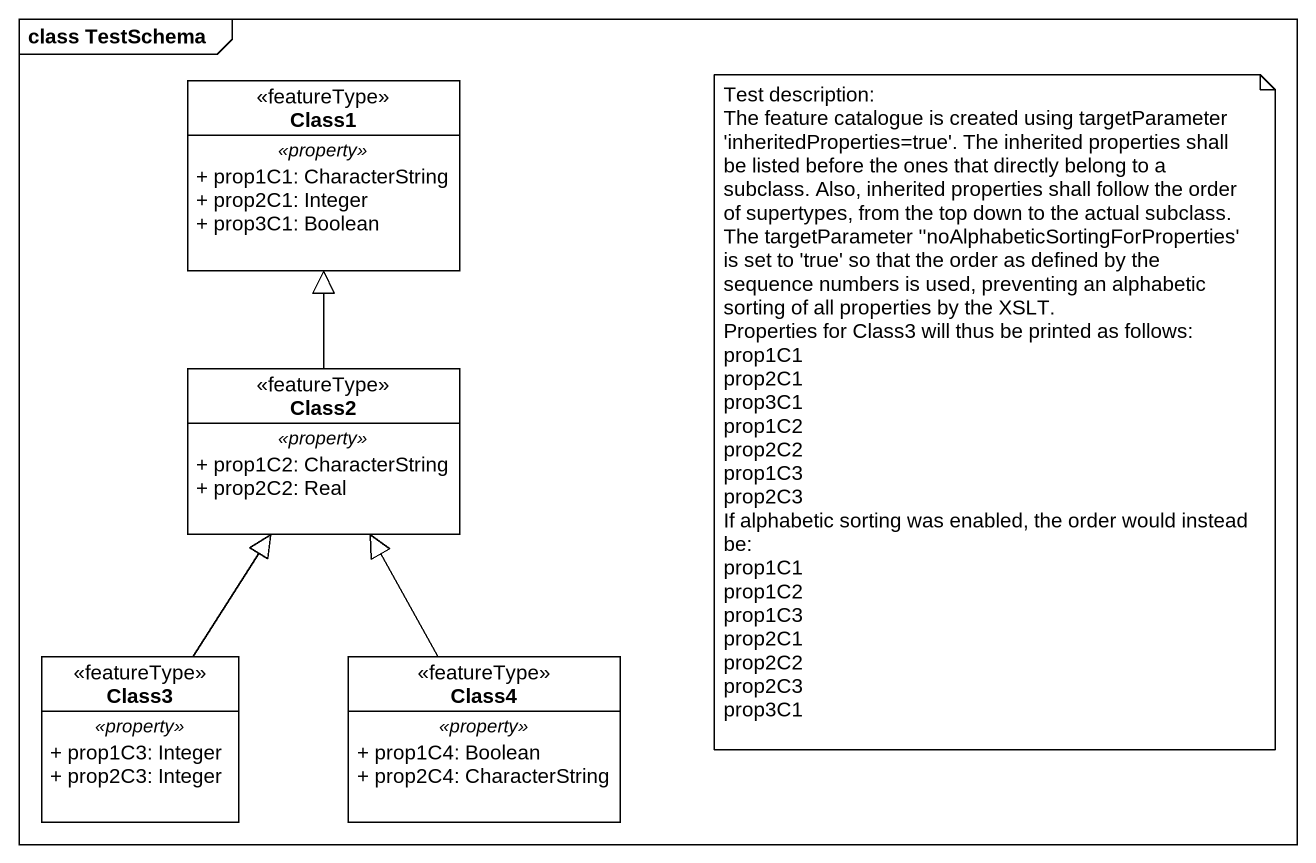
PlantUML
@startuml
mainframe class TestSchema
hide circle
hide empty members
skinparam classAttributeIconSize 0
class Class1 <<featureType>> {
  .. <<property>> ..
  + prop1C1: CharacterString
  + prop2C1: Integer
  + prop3C1: Boolean
}
class Class2 <<featureType>> {
  .. <<property>> ..
  + prop1C2: CharacterString
  + prop2C2: Real
}
class Class3 <<featureType>> {
  .. <<property>> ..
  + prop1C3: Integer
  + prop2C3: Integer
}
class Class4 <<featureType>> {
  .. <<property>> ..
  + prop1C4: Boolean
  + prop2C4: CharacterString
}
Class2 -up-|> Class1
Class3 -up-|> Class2
Class4 -up-|> Class2
note as N1
  Test description:
  The feature catalogue is created using targetParameter 'inheritedProperties=true'. The inherited properties shall be listed before the ones that directly belong to a subclass. Also, inherited properties shall follow the order of supertypes, from the top down to the actual subclass. The targetParameter ''noAlphabeticSortingForProperties' is set to 'true' so that the order as defined by the sequence numbers is used, preventing an alphabetic sorting of all properties by the XSLT.
  Properties for Class3 will thus be printed as follows:
  prop1C1
  prop2C1
  prop3C1
  prop1C2
  prop2C2
  prop1C3
  prop2C3
  If alphabetic sorting was enabled, the order would instead be:
  prop1C1
  prop1C2
  prop1C3
  prop2C1
  prop2C2
  prop2C3
  prop3C1
end note
@enduml
